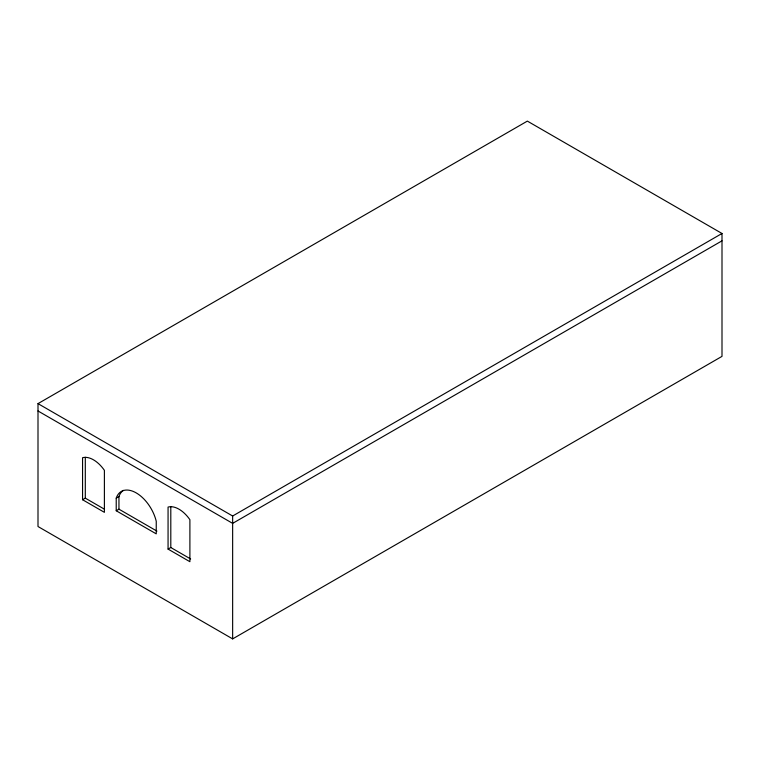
<?xml version="1.0" encoding="UTF-8"?>
<svg xmlns="http://www.w3.org/2000/svg" width="760" height="760" viewBox="0 0 760 760"><rect width="100%" height="100%" fill="white"/><g stroke="black" fill="none" stroke-linecap="round" stroke-linejoin="round"><path stroke-width="1.14" d="M38 403.626L527.355 121.106L722 233.482L722 356.373L232.645 638.894L38 526.519L38 403.626L232.645 516.011L722 233.482M82.564 499.728L104.395 512.335L104.395 470.326A25.726 14.858 60 0 0 82.564 457.719L82.564 499.728L85.3 498.151L104.148 509.038M116.223 498.151A29.744 17.176 60 0 1 136.23 492.907A29.744 17.176 60 0 1 156.246 521.265L156.246 533.862L116.223 510.758L116.223 498.151L118.949 496.584A29.744 17.176 60 0 1 123.319 490.342M116.223 510.758L118.949 509.181L156.921 531.107M168.064 549.091L189.895 561.697L189.895 519.688A25.726 14.858 60 0 0 168.064 507.081L168.064 549.091L170.8 547.523L190.646 558.98M722 240.834L232.645 523.364L38 410.979M232.645 516.011L232.645 638.894M170.8 506.673L170.8 547.523M118.949 496.584L118.949 509.181M85.3 457.311L85.3 498.151"/></g></svg>
